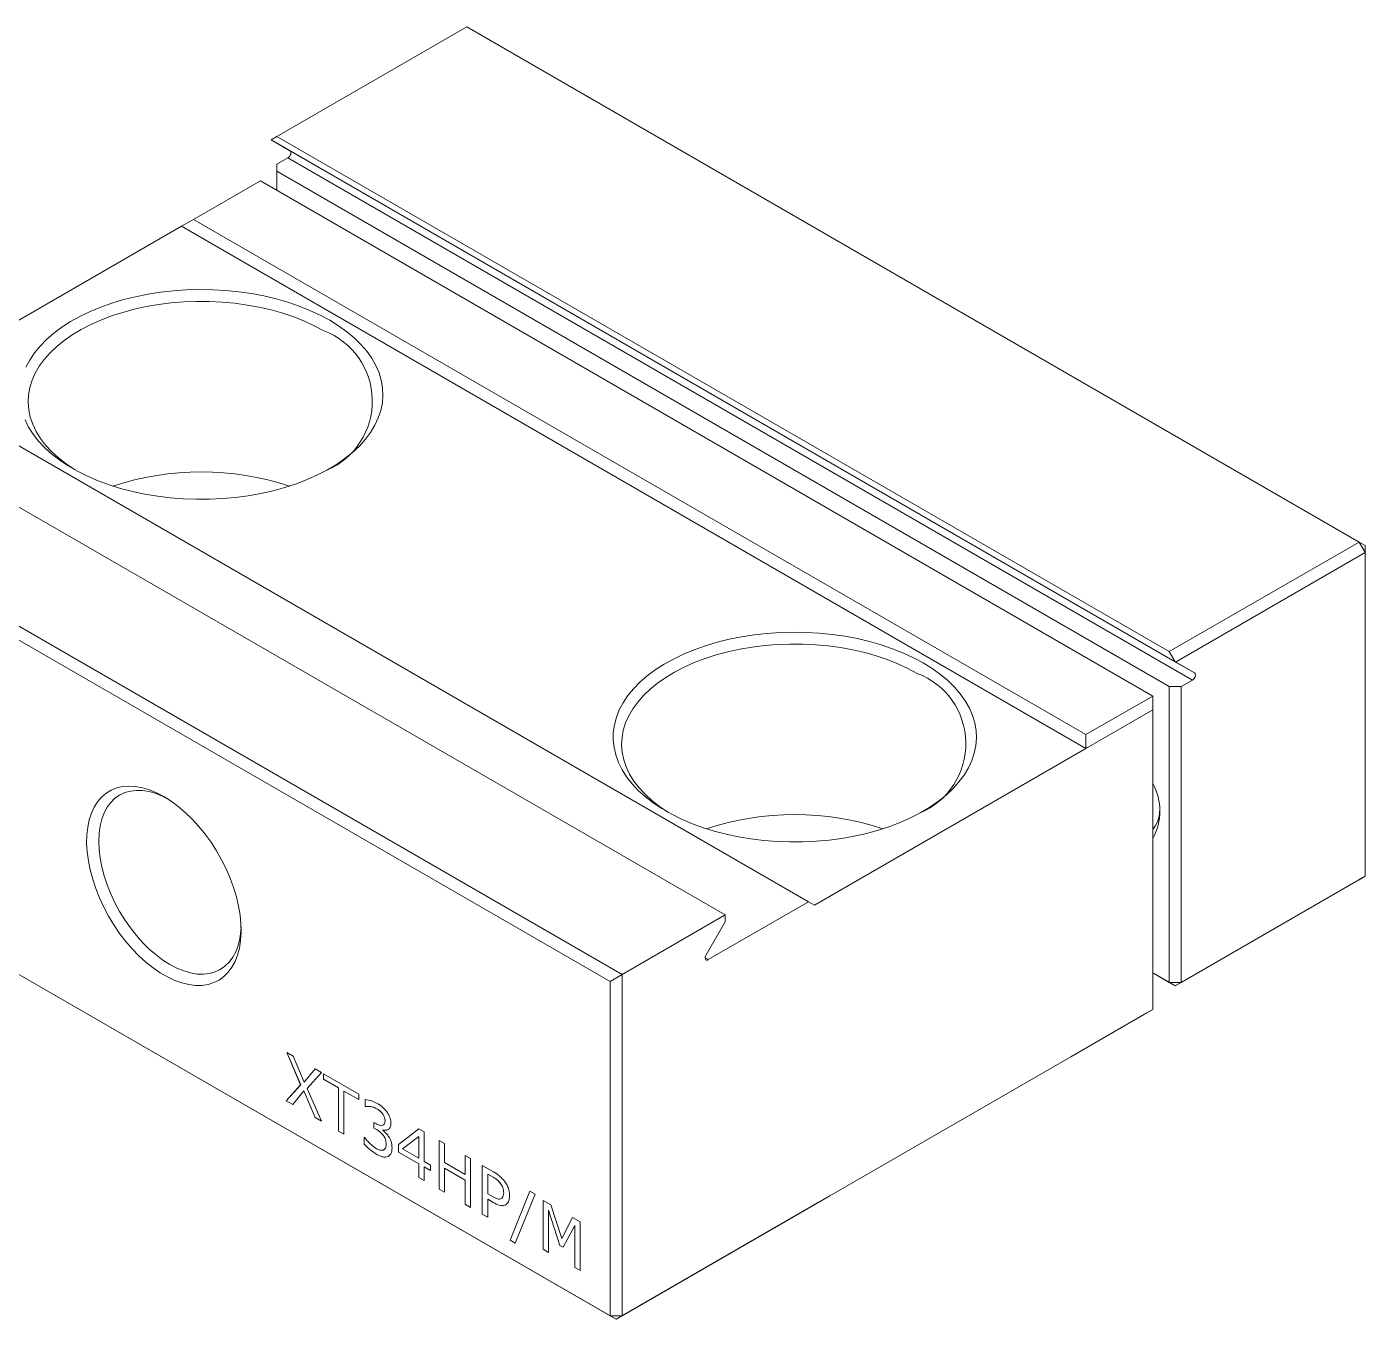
# Model space of a CAD drawing. Header units: millimetres. Extents: x 2 to 278, y 1 to 215.
# Drawn here: x 32.77 to 82.6, y 130.27 to 178.39 of the extents above; entities that cross this region are included whole.
import ezdxf

# ---------------------------------------------------------------- set-up
doc = ezdxf.new("R2010")
doc.units = ezdxf.units.MM

msp = doc.modelspace()

# ---------------------------------------------------------------- linework, layer by layer
at = {"color": 7, "linetype": 'Continuous', "lineweight": 18}
for p, q in [((49.153, 178.391), (42.081, 174.308)), ((82.38, 159.209), (49.153, 178.391)), ((42.081, 174.308), (41.864, 174.183)), ((75.524, 154.751), (41.864, 174.183)), ((41.864, 174.183), (42.57, 173.775)), ((41.864, 174.183), (41.864, 174.183)), ((75.308, 155.127), (42.081, 174.308)), ((42.491, 173.508), (42.081, 173.271)), ((76.167, 154.067), (42.491, 173.508)), ((76.246, 154.334), (42.57, 173.775)), ((42.081, 173.271), (42.081, 173.012)), ((75.308, 153.83), (42.081, 173.012)), ((42.081, 173.012), (42.081, 172.303)), ((41.467, 172.657), (38.978, 171.221)), ((74.694, 153.476), (41.467, 172.657)), ((38.529, 170.962), (28.426, 165.129)), ((38.978, 171.221), (38.529, 170.962)), ((72.205, 151.521), (38.529, 170.962)), ((38.978, 171.221), (72.205, 152.039)), ((61.878, 145.818), (28.202, 165.259)), ((58.776, 145.324), (25.325, 164.635)), ((54.488, 142.848), (21.261, 162.03)), ((21.486, 162.419), (54.937, 143.108)), ((75.308, 155.127), (82.38, 159.209)), ((82.38, 159.209), (82.604, 158.82)), ((82.604, 159.08), (82.38, 159.209)), ((82.604, 159.08), (82.604, 158.82)), ((82.604, 158.82), (75.54, 154.742)), ((82.604, 146.765), (82.604, 158.82)), ((75.524, 154.751), (75.308, 155.127)), ((75.54, 154.742), (75.524, 154.751)), ((75.54, 154.742), (76.246, 154.334)), ((76.167, 154.067), (75.757, 153.83)), ((75.308, 153.83), (75.757, 153.83)), ((75.308, 142.812), (75.308, 153.83)), ((75.757, 153.83), (75.757, 142.812)), ((72.205, 152.039), (74.694, 153.476)), ((74.694, 152.957), (74.694, 153.476)), ((74.694, 152.957), (72.205, 151.521)), ((74.694, 141.81), (74.694, 152.957)), ((72.205, 152.039), (72.205, 151.521)), ((62.102, 145.689), (72.205, 151.521)), ((21.261, 149.586), (54.488, 130.404)), ((54.713, 130.275), (21.486, 149.456)), ((74.694, 148.527), (74.722, 148.544)), ((82.38, 146.636), (75.532, 142.683)), ((75.757, 142.812), (82.604, 146.765)), ((82.38, 146.636), (82.604, 146.765)), ((61.878, 145.818), (58.141, 143.661)), ((62.102, 145.689), (61.878, 145.818)), ((58.776, 145.324), (54.937, 143.108)), ((58.062, 143.837), (58.776, 145.074)), ((58.776, 145.074), (58.776, 145.324)), ((54.937, 143.108), (54.488, 142.848)), ((54.937, 143.108), (54.937, 130.404)), ((74.694, 143.167), (75.308, 142.812)), ((75.532, 142.683), (74.694, 143.167)), ((54.488, 130.404), (54.488, 142.848)), ((75.757, 142.812), (75.308, 142.812)), ((75.532, 142.683), (75.308, 142.812)), ((75.532, 142.683), (75.757, 142.812)), ((71.644, 140.049), (74.694, 141.81)), ((74.469, 141.68), (71.644, 140.049)), ((74.694, 141.81), (74.469, 141.68)), ((42.45, 140.206), (42.688, 140.068)), ((42.967, 138.999), (42.45, 140.206)), ((42.968, 138.999), (42.45, 140.205)), ((42.688, 140.068), (43.094, 139.097)), ((71.644, 140.049), (62.664, 134.865)), ((71.644, 140.049), (71.644, 140.049)), ((71.644, 140.049), (71.644, 140.049)), ((43.094, 139.097), (43.502, 139.598)), ((43.094, 139.097), (43.502, 139.598)), ((43.502, 139.598), (43.743, 139.459)), ((43.094, 139.097), (43.094, 139.097)), ((43.743, 139.459), (43.211, 138.869)), ((43.823, 139.413), (45.136, 138.655)), ((43.823, 139.206), (43.823, 139.413)), ((43.823, 139.207), (43.823, 139.413)), ((44.38, 138.885), (43.823, 139.207)), ((43.823, 139.207), (43.823, 139.206)), ((44.38, 138.885), (43.823, 139.206)), ((42.43, 138.402), (42.967, 138.999)), ((42.43, 138.402), (42.968, 138.999)), ((43.084, 138.772), (42.671, 138.263)), ((42.968, 138.999), (42.967, 138.999)), ((43.504, 137.783), (43.084, 138.772)), ((43.085, 138.772), (43.084, 138.772)), ((43.504, 137.783), (43.085, 138.772)), ((43.211, 138.869), (43.743, 137.644)), ((44.38, 137.277), (44.38, 138.885)), ((44.38, 137.277), (44.38, 138.885)), ((44.38, 138.885), (44.38, 138.885)), ((44.579, 138.77), (44.579, 137.162)), ((45.136, 138.449), (44.579, 138.77)), ((45.136, 138.449), (44.579, 138.77)), ((44.579, 138.77), (44.579, 138.77)), ((45.136, 138.655), (45.136, 138.449)), ((42.671, 138.263), (42.43, 138.402)), ((42.671, 138.263), (42.43, 138.402)), ((42.43, 138.402), (42.43, 138.402)), ((45.374, 138.196), (45.374, 138.449)), ((45.374, 138.196), (45.374, 138.449)), ((45.385, 138.19), (45.374, 138.196)), ((45.385, 138.19), (45.374, 138.196)), ((45.374, 138.196), (45.374, 138.196)), ((45.385, 138.19), (45.385, 138.19)), ((45.807, 138.107), (45.807, 138.107)), ((43.743, 137.644), (43.504, 137.783)), ((43.743, 137.645), (43.504, 137.783)), ((43.504, 137.783), (43.504, 137.783)), ((45.693, 137.599), (45.765, 137.557)), ((45.693, 137.392), (45.693, 137.599)), ((45.693, 137.392), (45.693, 137.599)), ((46.019, 137.927), (46.019, 137.927)), ((46.11, 137.671), (46.11, 137.671)), ((44.579, 137.162), (44.38, 137.277)), ((44.579, 137.162), (44.38, 137.277)), ((44.38, 137.277), (44.38, 137.277)), ((45.334, 137.047), (45.35, 137.038)), ((45.334, 136.794), (45.334, 137.047)), ((45.335, 136.794), (45.335, 137.047)), ((45.788, 137.337), (45.693, 137.392)), ((45.788, 137.337), (45.693, 137.392)), ((45.693, 137.392), (45.693, 137.392)), ((45.788, 137.337), (45.788, 137.337)), ((46.026, 137.328), (46.026, 137.31)), ((46.026, 137.328), (46.026, 137.328)), ((46.049, 137.12), (46.049, 137.12)), ((46.608, 136.777), (47.372, 137.364)), ((46.608, 136.778), (47.372, 137.364)), ((47.364, 137.076), (46.762, 136.614)), ((47.364, 136.267), (47.364, 137.076)), ((47.364, 136.266), (47.364, 137.076)), ((47.364, 137.076), (47.364, 137.076)), ((47.372, 137.364), (47.562, 137.254)), ((47.562, 137.254), (47.562, 136.152)), ((45.335, 136.794), (45.334, 136.794)), ((46.055, 136.572), (46.055, 136.572)), ((46.15, 136.799), (46.15, 136.799)), ((46.608, 136.496), (46.608, 136.778)), ((46.608, 136.778), (46.608, 136.777)), ((46.608, 136.496), (46.608, 136.777)), ((46.762, 136.614), (47.364, 136.266)), ((48.119, 136.933), (48.318, 136.818)), ((48.119, 135.118), (48.119, 136.933)), ((48.12, 135.118), (48.12, 136.933)), ((48.318, 136.818), (48.318, 136.106)), ((45.8, 136.411), (45.799, 136.411)), ((47.364, 136.06), (46.608, 136.496)), ((47.364, 136.06), (46.608, 136.496)), ((46.608, 136.496), (46.608, 136.496)), ((47.364, 136.267), (47.364, 136.266)), ((47.364, 135.554), (47.364, 136.06)), ((47.364, 135.554), (47.364, 136.06)), ((47.364, 136.06), (47.364, 136.06)), ((47.562, 136.152), (47.801, 136.014)), ((48.318, 136.106), (49.094, 135.658)), ((49.094, 136.37), (49.293, 136.255)), ((49.094, 135.658), (49.094, 136.37)), ((49.094, 135.658), (49.094, 136.37)), ((49.293, 136.255), (49.293, 134.44)), ((47.562, 135.439), (47.364, 135.554)), ((47.562, 135.44), (47.364, 135.554)), ((47.364, 135.554), (47.364, 135.554)), ((47.562, 135.945), (47.562, 135.439)), ((47.801, 135.807), (47.562, 135.945)), ((47.563, 135.945), (47.562, 135.945)), ((47.801, 135.807), (47.563, 135.945)), ((47.801, 136.014), (47.801, 135.807)), ((48.318, 135.899), (48.318, 135.003)), ((49.094, 135.451), (48.318, 135.899)), ((48.319, 135.899), (48.318, 135.899)), ((49.094, 135.451), (48.319, 135.899)), ((49.094, 135.658), (49.094, 135.658)), ((49.731, 136.002), (50.152, 135.76)), ((49.731, 134.188), (49.731, 136.002)), ((49.731, 134.188), (49.731, 136.002)), ((50.135, 135.563), (49.93, 135.681)), ((49.93, 135.681), (49.93, 134.946)), ((50.135, 135.562), (49.93, 135.681)), ((49.93, 135.681), (49.93, 135.681)), ((50.135, 135.563), (50.135, 135.562)), ((48.318, 135.003), (48.119, 135.118)), ((48.12, 135.118), (48.119, 135.118)), ((48.318, 135.003), (48.12, 135.118)), ((49.094, 134.555), (49.094, 135.451)), ((49.094, 134.555), (49.094, 135.451)), ((49.094, 135.451), (49.094, 135.451)), ((50.413, 135.331), (50.412, 135.33)), ((49.293, 134.44), (49.094, 134.555)), ((49.293, 134.441), (49.094, 134.555)), ((49.094, 134.555), (49.094, 134.555)), ((49.93, 134.946), (50.105, 134.845)), ((49.93, 134.739), (49.93, 134.073)), ((50.138, 134.619), (49.93, 134.739)), ((50.138, 134.619), (49.93, 134.739)), ((49.93, 134.739), (49.93, 134.739)), ((50.138, 134.619), (50.138, 134.619)), ((50.437, 134.765), (50.436, 134.765)), ((50.527, 134.984), (50.527, 134.984)), ((50.765, 133.223), (51.505, 135.047)), ((50.765, 133.223), (51.505, 135.047)), ((51.7, 134.934), (50.957, 133.112)), ((51.505, 135.047), (51.7, 134.934)), ((51.999, 134.693), (52.285, 134.528)), ((51.999, 132.879), (51.999, 134.693)), ((51.999, 132.879), (51.999, 134.693)), ((62.215, 134.606), (54.713, 130.275)), ((54.937, 130.404), (62.664, 134.865)), ((62.664, 134.865), (62.215, 134.606)), ((49.93, 134.073), (49.731, 134.188)), ((49.93, 134.073), (49.731, 134.188)), ((49.731, 134.188), (49.731, 134.188)), ((52.198, 134.329), (52.198, 132.764)), ((52.622, 133.024), (52.198, 134.329)), ((52.623, 133.024), (52.198, 134.329)), ((52.198, 134.329), (52.198, 134.329)), ((52.285, 134.528), (52.696, 133.285)), ((52.696, 133.285), (53.093, 134.062)), ((52.696, 133.285), (53.093, 134.062)), ((53.093, 134.062), (53.371, 133.901)), ((53.172, 133.766), (52.744, 132.953)), ((53.172, 132.201), (53.172, 133.766)), ((53.172, 132.201), (53.172, 133.766)), ((53.172, 133.766), (53.172, 133.766)), ((53.371, 133.901), (53.371, 132.086)), ((50.957, 133.112), (50.765, 133.223)), ((50.957, 133.113), (50.765, 133.223)), ((50.765, 133.223), (50.765, 133.223)), ((52.696, 133.285), (52.696, 133.285)), ((52.198, 132.764), (51.999, 132.879)), ((52.198, 132.764), (51.999, 132.879)), ((51.999, 132.879), (51.999, 132.879)), ((52.744, 132.953), (52.622, 133.024)), ((52.623, 133.024), (52.622, 133.024)), ((52.744, 132.954), (52.623, 133.024)), ((53.371, 132.086), (53.172, 132.201)), ((53.371, 132.086), (53.172, 132.201)), ((53.172, 132.201), (53.172, 132.201)), ((54.937, 130.404), (54.488, 130.404)), ((54.488, 130.404), (54.713, 130.275)), ((54.937, 130.404), (54.713, 130.275))]:
    msp.add_line(p, q, dxfattribs=at)
at = {"color": 8, "linetype": 'Continuous', "lineweight": 18}
msp.add_line((58.141, 143.661), (58.029, 143.726), dxfattribs=at)
at = {"color": 7, "linetype": 'Continuous', "lineweight": 18, "flags": 128}
for points in [[(42.57, 173.775), (42.59, 173.756), (42.601, 173.726), (42.603, 173.689), (42.595, 173.648), (42.578, 173.605), (42.553, 173.566), (42.524, 173.532), (42.491, 173.508)], [(32.735, 165.714), (32.878, 165.983), (33.055, 166.246), (33.264, 166.501), (33.504, 166.746), (33.775, 166.981), (34.074, 167.204), (34.4, 167.414), (34.751, 167.609), (35.126, 167.79), (35.523, 167.954), (35.939, 168.102), (36.372, 168.232), (36.821, 168.343), (37.282, 168.435), (37.754, 168.508), (38.233, 168.561), (38.718, 168.594), (39.206, 168.607), (39.694, 168.6), (40.18, 168.572), (40.661, 168.524), (41.135, 168.455), (41.599, 168.368), (42.051, 168.261), (42.489, 168.136), (42.909, 167.993), (43.311, 167.833), (43.692, 167.656), (44.049, 167.464)], [(43.825, 167.075), (43.476, 167.262), (43.104, 167.434), (42.711, 167.589), (42.299, 167.728), (41.871, 167.848), (41.428, 167.949), (40.974, 168.032), (40.51, 168.095), (40.04, 168.138), (39.565, 168.161), (39.089, 168.163), (38.613, 168.146), (38.141, 168.108), (37.676, 168.05), (37.219, 167.972), (36.773, 167.875), (36.341, 167.759), (35.925, 167.625), (35.527, 167.474), (35.15, 167.307), (34.795, 167.123), (34.464, 166.925), (34.16, 166.714), (33.883, 166.49), (33.636, 166.255), (33.42, 166.01), (33.236, 165.756), (33.085, 165.495), (32.967, 165.229), (32.884, 164.958), (32.835, 164.685), (32.822, 164.41), (32.844, 164.135), (32.901, 163.862), (32.993, 163.592), (33.119, 163.327), (33.279, 163.068), (33.471, 162.816), (33.695, 162.574), (33.95, 162.341), (34.233, 162.12), (34.544, 161.912), (34.599, 161.878)], [(44.049, 167.464), (44.382, 167.258), (44.688, 167.038), (44.965, 166.806), (45.213, 166.563), (45.43, 166.311), (45.615, 166.05), (45.767, 165.782), (45.885, 165.508), (45.968, 165.23), (46.016, 164.95), (46.03, 164.668), (46.008, 164.386), (45.95, 164.107), (45.858, 163.83), (45.732, 163.557), (45.572, 163.291), (45.379, 163.032), (45.154, 162.782), (44.899, 162.542), (44.614, 162.313), (44.301, 162.096), (43.962, 161.893), (43.599, 161.705), (43.213, 161.532), (42.806, 161.376), (42.381, 161.238), (41.94, 161.117), (41.484, 161.015), (41.018, 160.932), (40.542, 160.869), (40.059, 160.826), (39.572, 160.803), (39.084, 160.801), (38.597, 160.819), (38.113, 160.857), (37.635, 160.915), (37.166, 160.993), (36.707, 161.09), (36.262, 161.206), (35.833, 161.34), (35.422, 161.492), (35.03, 161.66), (34.661, 161.845), (34.316, 162.044), (33.996, 162.257), (33.704, 162.483), (33.441, 162.721), (33.209, 162.969), (33.008, 163.226), (32.839, 163.49), (32.704, 163.761)], [(66.146, 154.708), (66.479, 154.501), (66.785, 154.281), (67.062, 154.05), (67.31, 153.807), (67.527, 153.554), (67.712, 153.293), (67.864, 153.025), (67.982, 152.752), (68.065, 152.474), (68.114, 152.193), (68.127, 151.912), (68.105, 151.63), (68.048, 151.35), (67.956, 151.073), (67.829, 150.801), (67.669, 150.535), (67.476, 150.276), (67.251, 150.026), (66.996, 149.785), (66.711, 149.556), (66.398, 149.34), (66.059, 149.137), (65.696, 148.949), (65.31, 148.776), (64.903, 148.62), (64.478, 148.481), (64.037, 148.361), (63.581, 148.259), (63.115, 148.176), (62.639, 148.113), (62.156, 148.07), (61.669, 148.047), (61.181, 148.044), (60.694, 148.062), (60.21, 148.1), (59.732, 148.158), (59.263, 148.236), (58.805, 148.333), (58.36, 148.449), (57.93, 148.584), (57.519, 148.736), (57.127, 148.904), (56.758, 149.088), (56.413, 149.288), (56.093, 149.501), (55.801, 149.727), (55.538, 149.964), (55.306, 150.212), (55.105, 150.469), (54.936, 150.734), (54.801, 151.005), (54.701, 151.281), (54.635, 151.56), (54.604, 151.841), (54.608, 152.123), (54.648, 152.404), (54.723, 152.683), (54.832, 152.957), (54.975, 153.227), (55.152, 153.49), (55.361, 153.744), (55.601, 153.99), (55.872, 154.225), (56.171, 154.447), (56.497, 154.657), (56.848, 154.853), (57.223, 155.033), (57.62, 155.198), (58.036, 155.345), (58.469, 155.475), (58.918, 155.587), (59.379, 155.679), (59.851, 155.752), (60.33, 155.805), (60.815, 155.838), (61.303, 155.851), (61.791, 155.843), (62.277, 155.815), (62.758, 155.767), (63.232, 155.699), (63.696, 155.612), (64.148, 155.505), (64.586, 155.38), (65.006, 155.236), (65.408, 155.076), (65.789, 154.9), (66.146, 154.708)], [(65.922, 154.319), (65.573, 154.506), (65.201, 154.678), (64.808, 154.833), (64.396, 154.971), (63.968, 155.091), (63.525, 155.193), (63.071, 155.276), (62.607, 155.339), (62.137, 155.382), (61.662, 155.404), (61.186, 155.407), (60.71, 155.389), (60.239, 155.351), (59.773, 155.293), (59.316, 155.216), (58.87, 155.119), (58.438, 155.003), (58.022, 154.869), (57.624, 154.718), (57.247, 154.55), (56.892, 154.367), (56.561, 154.169), (56.257, 153.957), (55.981, 153.733), (55.734, 153.498), (55.517, 153.253), (55.333, 153), (55.182, 152.739), (55.064, 152.472), (54.981, 152.202), (54.933, 151.928), (54.919, 151.653), (54.941, 151.379), (54.998, 151.106), (55.09, 150.836), (55.216, 150.571), (55.376, 150.312), (55.568, 150.06), (55.792, 149.817), (56.047, 149.585), (56.331, 149.364), (56.642, 149.156), (56.697, 149.122)], [(76.246, 154.334), (76.266, 154.315), (76.277, 154.286), (76.279, 154.249), (76.271, 154.207), (76.254, 154.165), (76.229, 154.125), (76.2, 154.092), (76.167, 154.067)], [(37.875, 149.733), (38.144, 149.563), (38.411, 149.365), (38.673, 149.141), (38.928, 148.894), (39.174, 148.624), (39.409, 148.335), (39.63, 148.029), (39.836, 147.709), (40.024, 147.378), (40.193, 147.038), (40.343, 146.692), (40.47, 146.344), (40.575, 145.997), (40.656, 145.653), (40.712, 145.316), (40.744, 144.989), (40.75, 144.674), (40.731, 144.374), (40.687, 144.092), (40.618, 143.831), (40.525, 143.592), (40.409, 143.379), (40.271, 143.191), (40.111, 143.032), (39.932, 142.903), (39.735, 142.805), (39.521, 142.738), (39.293, 142.704), (39.053, 142.702), (38.802, 142.732), (38.543, 142.796), (38.278, 142.89), (38.009, 143.016), (37.74, 143.172), (37.471, 143.356), (37.206, 143.567), (36.947, 143.803), (36.697, 144.062), (36.456, 144.341), (36.228, 144.639), (36.014, 144.952), (35.817, 145.279), (35.638, 145.615), (35.478, 145.958), (35.34, 146.305), (35.224, 146.653), (35.131, 146.999), (35.062, 147.34), (35.018, 147.672), (34.999, 147.994), (35.006, 148.301), (35.037, 148.592), (35.094, 148.864), (35.174, 149.114), (35.279, 149.341), (35.407, 149.542), (35.556, 149.715), (35.725, 149.859), (35.914, 149.973), (36.119, 150.056), (36.34, 150.107), (36.575, 150.125), (36.821, 150.11), (37.076, 150.063), (37.338, 149.984), (37.605, 149.874), (37.875, 149.733)], [(37.99, 149.664), (37.839, 149.739), (37.582, 149.843), (37.329, 149.916), (37.084, 149.956), (36.849, 149.963), (36.626, 149.938), (36.417, 149.879), (36.224, 149.789), (36.049, 149.667), (35.894, 149.515), (35.761, 149.335), (35.649, 149.127), (35.562, 148.895), (35.498, 148.64), (35.46, 148.365), (35.447, 148.072), (35.46, 147.765), (35.498, 147.445), (35.562, 147.117), (35.649, 146.784), (35.761, 146.448), (35.894, 146.113), (36.049, 145.782), (36.224, 145.458), (36.417, 145.145), (36.626, 144.846), (36.849, 144.562), (37.084, 144.298), (37.329, 144.055), (37.582, 143.837), (37.839, 143.644), (38.099, 143.479), (38.359, 143.344), (38.616, 143.239), (38.869, 143.167), (39.114, 143.127), (39.349, 143.119), (39.572, 143.145), (39.781, 143.203), (39.974, 143.294), (40.149, 143.415), (40.304, 143.567), (40.438, 143.748), (40.549, 143.955), (40.637, 144.188), (40.7, 144.443), (40.738, 144.718), (40.748, 144.885)], [(58.141, 143.661), (58.109, 143.648), (58.079, 143.647), (58.055, 143.659), (58.038, 143.681), (58.03, 143.714), (58.031, 143.753), (58.042, 143.795), (58.062, 143.837)]]:
    msp.add_lwpolyline(points, dxfattribs=at)
at = {"color": 7, "linetype": 'Continuous', "lineweight": 18}
for centre, radius, start, end in [((42.835, 164.455), 2.801, 293.1196, 69.3125), ((39.267, 151.277), 10.541, 71.8176, 108.1824), ((64.932, 151.698), 2.801, 293.1196, 69.3125), ((72.851, 149.194), 2.107, 331.012, 28.988), ((61.364, 138.521), 10.541, 71.8176, 108.1824), ((73.867, 149.202), 1.078, 320.106, 359.0608)]:
    msp.add_arc(centre, radius, start, end, dxfattribs=at)
for points, knots in [([(45.374, 138.449), (45.454, 138.439), (45.596, 138.42), (45.748, 138.343), (45.815, 138.309)], [0, 0, 0, 0, 0.559874, 1, 1, 1, 1]), ([(45.807, 138.107), (45.765, 138.128), (45.681, 138.169), (45.536, 138.203), (45.442, 138.195), (45.385, 138.19)], [0, 0, 0, 0, 0.280018, 0.560233, 1, 1, 1, 1]), ([(45.807, 138.107), (45.765, 138.128), (45.681, 138.169), (45.536, 138.203), (45.442, 138.195), (45.385, 138.19)], [0, 0, 0, 0, 0.280018, 0.560233, 1, 1, 1, 1]), ([(46.019, 137.927), (45.981, 137.968), (45.914, 138.043), (45.84, 138.087), (45.807, 138.107)], [0, 0, 0, 0, 0.558461, 1, 1, 1, 1]), ([(46.019, 137.927), (45.982, 137.969), (45.914, 138.044), (45.84, 138.087), (45.807, 138.107)], [0, 0, 0, 0, 0.558461, 1, 1, 1, 1]), ([(45.815, 138.309), (45.887, 138.265), (46.014, 138.188), (46.126, 138.055), (46.175, 137.997)], [0, 0, 0, 0, 0.5605111, 1, 1, 1, 1]), ([(45.765, 137.557), (45.81, 137.535), (45.901, 137.49), (46.002, 137.469), (46.031, 137.499), (46.033, 137.501)], [0, 0, 0, 0, 0.484371, 0.966553, 1, 1, 1, 1]), ([(46.11, 137.671), (46.105, 137.72), (46.097, 137.806), (46.043, 137.89), (46.019, 137.927)], [0, 0, 0, 0, 0.558971, 1, 1, 1, 1]), ([(46.11, 137.671), (46.106, 137.72), (46.097, 137.806), (46.043, 137.89), (46.019, 137.927)], [0, 0, 0, 0, 0.558971, 1, 1, 1, 1]), ([(46.329, 137.566), (46.324, 137.514), (46.314, 137.41), (46.23, 137.335), (46.134, 137.303), (46.062, 137.319), (46.026, 137.328)], [0, 0, 0, 0, 0.279526, 0.559264, 0.779676, 1, 1, 1, 1]), ([(46.047, 137.515), (46.064, 137.527), (46.106, 137.557), (46.108, 137.629), (46.11, 137.671)], [0, 0, 0, 0, 0.404603, 1, 1, 1, 1]), ([(46.048, 137.515), (46.064, 137.527), (46.106, 137.557), (46.109, 137.629), (46.11, 137.671)], [0, 0, 0, 0, 0.4046026, 1, 1, 1, 1]), ([(46.175, 137.997), (46.201, 137.959), (46.252, 137.883), (46.316, 137.73), (46.324, 137.628), (46.329, 137.566)], [0, 0, 0, 0, 0.280594, 0.560975, 1, 1, 1, 1]), ([(46.049, 137.12), (46.002, 137.17), (45.919, 137.26), (45.828, 137.314), (45.788, 137.337)], [0, 0, 0, 0, 0.557863, 1, 1, 1, 1]), ([(46.049, 137.12), (46.002, 137.171), (45.919, 137.261), (45.828, 137.314), (45.788, 137.337)], [0, 0, 0, 0, 0.557863, 1, 1, 1, 1]), ([(46.23, 137.348), (46.227, 137.344), (46.202, 137.317), (46.132, 137.305), (46.061, 137.32), (46.026, 137.328)], [0, 0, 0, 0, 0.075904, 0.538043, 1, 1, 1, 1]), ([(46.026, 137.31), (46.072, 137.271), (46.154, 137.2), (46.223, 137.103), (46.253, 137.061)], [0, 0, 0, 0, 0.560231, 1, 1, 1, 1]), ([(46.15, 136.799), (46.147, 136.859), (46.141, 136.966), (46.077, 137.073), (46.049, 137.12)], [0, 0, 0, 0, 0.560717, 1, 1, 1, 1]), ([(46.15, 136.799), (46.147, 136.859), (46.142, 136.966), (46.077, 137.073), (46.049, 137.12)], [0, 0, 0, 0, 0.560717, 1, 1, 1, 1]), ([(46.253, 137.061), (46.274, 137.024), (46.315, 136.949), (46.363, 136.807), (46.367, 136.714), (46.369, 136.658)], [0, 0, 0, 0, 0.280072, 0.560203, 1, 1, 1, 1]), ([(45.799, 136.411), (45.71, 136.47), (45.55, 136.575), (45.4, 136.727), (45.334, 136.794)], [0, 0, 0, 0, 0.559709, 1, 1, 1, 1]), ([(45.8, 136.411), (45.71, 136.47), (45.55, 136.575), (45.401, 136.727), (45.335, 136.794)], [0, 0, 0, 0, 0.559709, 1, 1, 1, 1]), ([(45.35, 137.038), (45.388, 136.991), (45.464, 136.895), (45.612, 136.746), (45.724, 136.669), (45.793, 136.622)], [0, 0, 0, 0, 0.280233, 0.560579, 1, 1, 1, 1]), ([(45.793, 136.622), (45.847, 136.596), (45.942, 136.549), (46.02, 136.565), (46.055, 136.572)], [0, 0, 0, 0, 0.560722, 1, 1, 1, 1]), ([(46.055, 136.572), (46.087, 136.6), (46.145, 136.649), (46.149, 136.753), (46.15, 136.799)], [0, 0, 0, 0, 0.558229, 1, 1, 1, 1]), ([(46.055, 136.572), (46.087, 136.6), (46.146, 136.649), (46.149, 136.753), (46.15, 136.799)], [0, 0, 0, 0, 0.558229, 1, 1, 1, 1]), ([(46.369, 136.658), (46.367, 136.617), (46.363, 136.534), (46.32, 136.412), (46.258, 136.364), (46.22, 136.335)], [0, 0, 0, 0, 0.28052, 0.560893, 1, 1, 1, 1]), ([(46.22, 136.335), (46.187, 136.324), (46.12, 136.301), (45.976, 136.322), (45.866, 136.378), (45.799, 136.411)], [0, 0, 0, 0, 0.279994, 0.56011, 1, 1, 1, 1]), ([(46.221, 136.335), (46.187, 136.324), (46.121, 136.301), (45.976, 136.323), (45.866, 136.378), (45.8, 136.411)], [0, 0, 0, 0, 0.279994, 0.56011, 1, 1, 1, 1]), ([(50.413, 135.331), (50.363, 135.385), (50.275, 135.482), (50.178, 135.538), (50.135, 135.563)], [0, 0, 0, 0, 0.558209, 1, 1, 1, 1]), ([(50.412, 135.33), (50.363, 135.385), (50.274, 135.482), (50.178, 135.538), (50.135, 135.562)], [0, 0, 0, 0, 0.558209, 1, 1, 1, 1]), ([(50.152, 135.76), (50.232, 135.711), (50.377, 135.625), (50.504, 135.475), (50.56, 135.409)], [0, 0, 0, 0, 0.560675, 1, 1, 1, 1]), ([(50.527, 134.984), (50.522, 135.049), (50.515, 135.165), (50.444, 135.28), (50.412, 135.33)], [0, 0, 0, 0, 0.5604879, 1, 1, 1, 1]), ([(50.527, 134.984), (50.523, 135.049), (50.515, 135.165), (50.444, 135.28), (50.413, 135.331)], [0, 0, 0, 0, 0.5604879, 1, 1, 1, 1]), ([(50.56, 135.409), (50.592, 135.361), (50.657, 135.264), (50.716, 135.112), (50.742, 134.978), (50.744, 134.901), (50.745, 134.863)], [0, 0, 0, 0, 0.279842, 0.559444, 0.779636, 1, 1, 1, 1]), ([(50.105, 134.845), (50.171, 134.809), (50.264, 134.759), (50.377, 134.741), (50.416, 134.757), (50.436, 134.765)], [0, 0, 0, 0, 0.559929, 0.780089, 1, 1, 1, 1]), ([(50.608, 134.537), (50.571, 134.522), (50.499, 134.491), (50.336, 134.514), (50.213, 134.579), (50.138, 134.619)], [0, 0, 0, 0, 0.27994, 0.55991, 1, 1, 1, 1]), ([(50.608, 134.537), (50.572, 134.522), (50.499, 134.492), (50.337, 134.514), (50.213, 134.579), (50.138, 134.619)], [0, 0, 0, 0, 0.27994, 0.55991, 1, 1, 1, 1]), ([(50.436, 134.765), (50.466, 134.792), (50.52, 134.842), (50.525, 134.941), (50.527, 134.984)], [0, 0, 0, 0, 0.558508, 1, 1, 1, 1]), ([(50.437, 134.765), (50.467, 134.793), (50.52, 134.842), (50.525, 134.941), (50.527, 134.984)], [0, 0, 0, 0, 0.558508, 1, 1, 1, 1]), ([(50.745, 134.863), (50.743, 134.823), (50.74, 134.742), (50.701, 134.62), (50.643, 134.568), (50.608, 134.537)], [0, 0, 0, 0, 0.280515, 0.560959, 1, 1, 1, 1])]:
    msp.add_open_spline(points, degree=3, knots=knots, dxfattribs=at)

doc.saveas('drawing.dxf')
